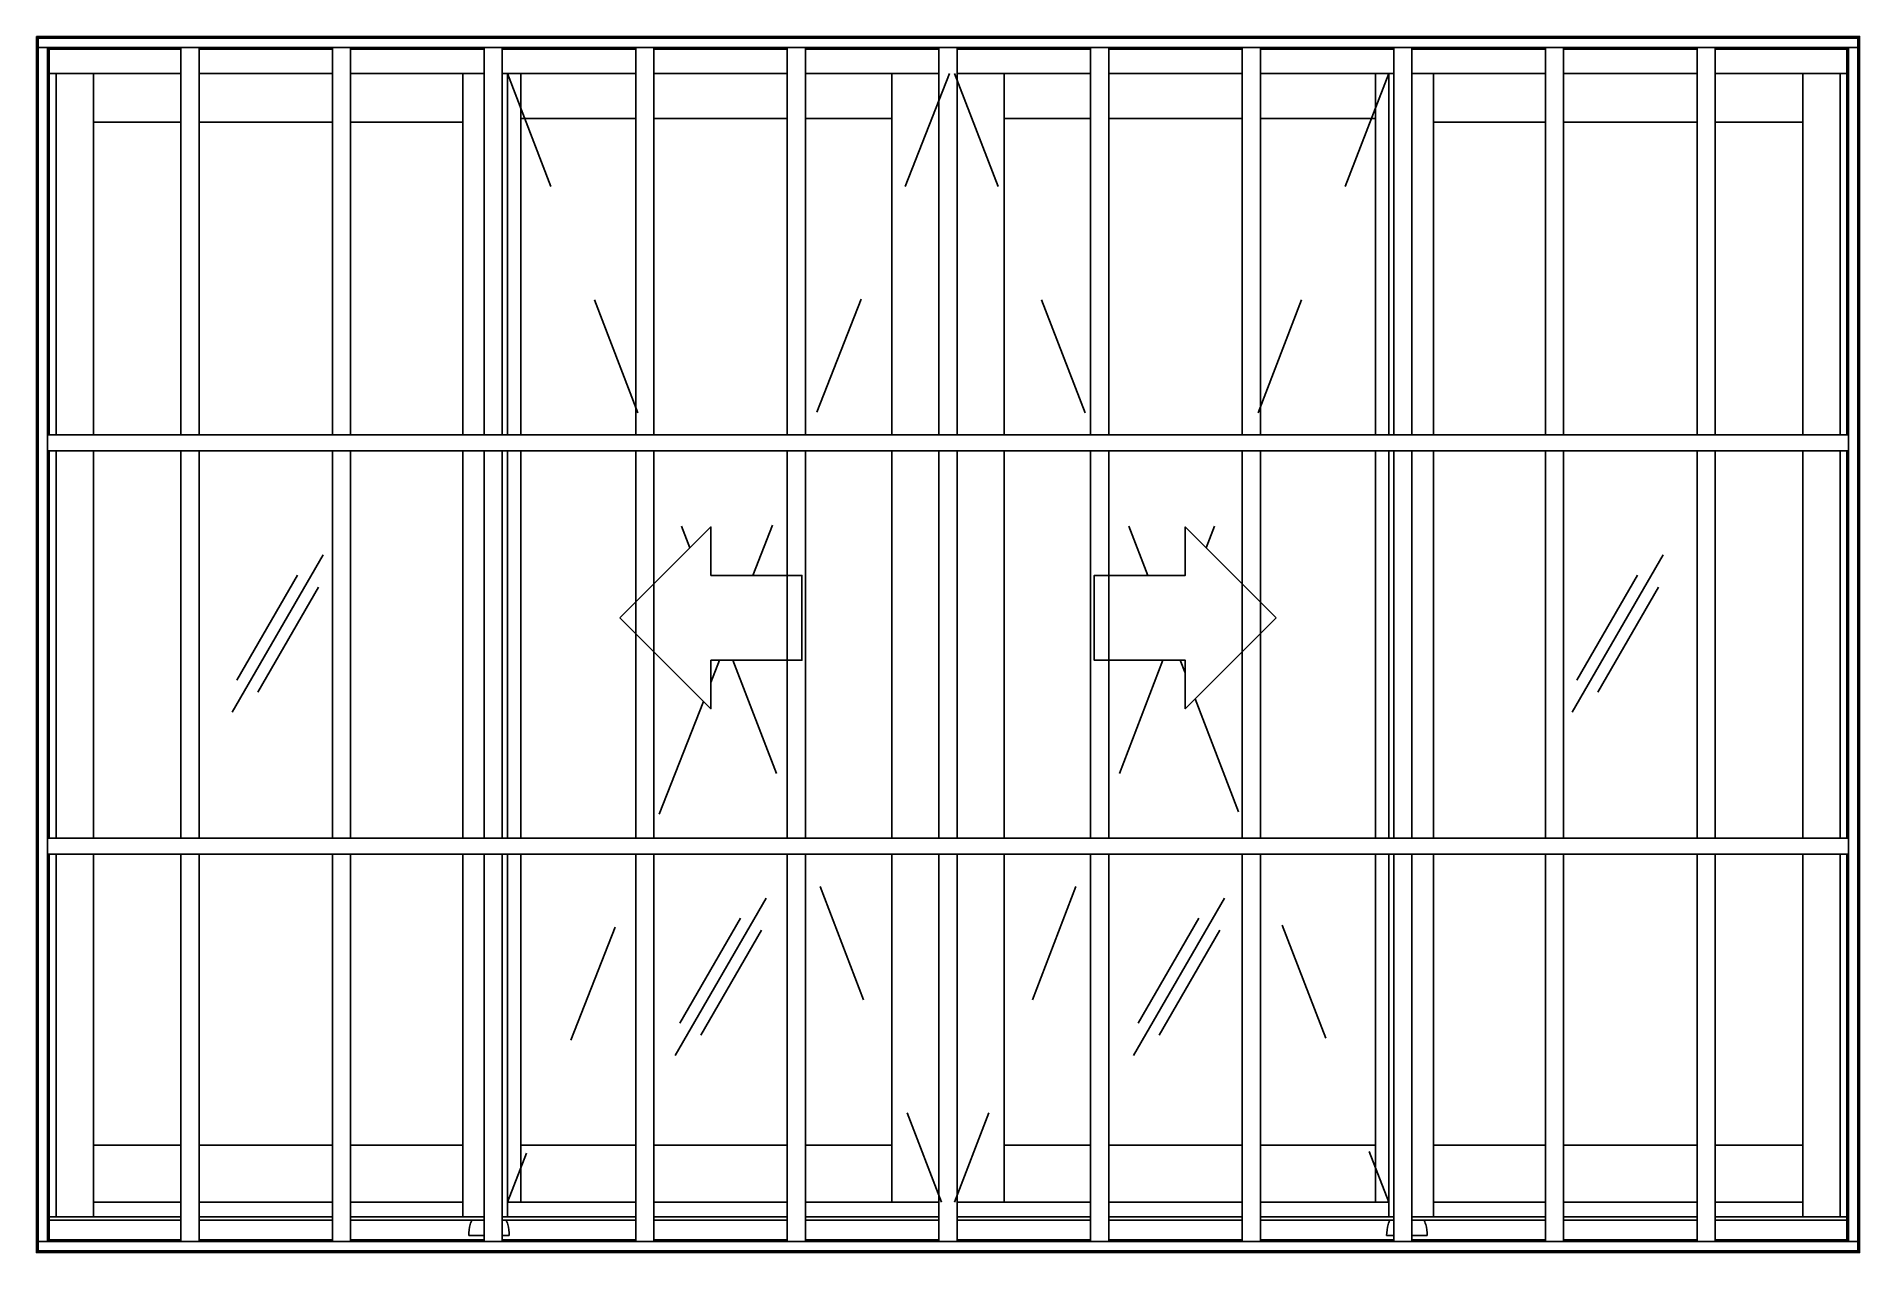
# Model space of a CAD drawing. Header units: millimetres. Extents: x 213.56 to 215.06, y 1050.05 to 1051.06.
import ezdxf

# ---------------------------------------------------------------- set-up
doc = ezdxf.new("R2010")
doc.units = ezdxf.units.MM
doc.header["$LTSCALE"] = 0.5
doc.linetypes.add('HIDDEN2', pattern=[0.1875, 0.125, -0.0625])
doc.layers.add('Gravia_Janelas', color=1, linetype='Continuous')
doc.layers.add('Gravia_Janelas_hidden2', color=1, linetype='HIDDEN2')

msp = doc.modelspace()

# ---------------------------------------------------------------- linework, layer by layer
at = {"layer": 'Gravia_Janelas'}
for p, q in [((215.0628, 1051.0566), (213.5613, 1051.0566)), ((213.5613, 1051.0566), (213.5613, 1050.0627)), ((213.5628, 1051.0565), (213.5628, 1051.0566)), ((213.5628, 1051.0565), (213.5628, 1051.0558)), ((213.5628, 1051.0556), (213.5628, 1051.0558)), ((213.5628, 1051.0556), (213.5628, 1051.0551)), ((213.5628, 1051.0547), (213.5628, 1051.0551)), ((215.0628, 1051.0551), (213.5628, 1051.0551)), ((213.5628, 1051.0547), (213.5628, 1051.048)), ((213.5628, 1051.0475), (213.5628, 1051.048)), ((215.0628, 1051.0566), (215.0628, 1051.0565)), ((215.0628, 1051.0558), (215.0628, 1051.0565)), ((215.0628, 1051.0558), (215.0628, 1051.0556)), ((215.0628, 1051.0551), (215.0628, 1051.0556)), ((215.0628, 1051.0551), (215.0628, 1051.0547)), ((215.0628, 1051.048), (215.0628, 1051.0547)), ((215.0628, 1051.048), (215.0628, 1051.0475)), ((213.5613, 1051.0475), (213.5614, 1051.0475)), ((213.5621, 1051.0475), (213.5614, 1051.0475)), ((213.5621, 1051.0475), (213.5623, 1051.0475)), ((213.5628, 1051.0475), (213.5623, 1051.0475)), ((213.5628, 1051.0475), (213.5628, 1050.0627)), ((213.5628, 1051.0475), (213.5632, 1051.0475)), ((213.5699, 1051.0475), (213.5632, 1051.0475)), ((213.5699, 1051.0475), (213.5704, 1051.0475)), ((215.0552, 1051.0475), (213.5704, 1051.0475)), ((213.5704, 1051.0475), (213.5704, 1050.0627)), ((213.5718, 1051.0475), (213.5718, 1051.0465)), ((213.5718, 1051.0461), (213.5718, 1051.0465)), ((213.6803, 1051.0461), (213.5718, 1051.0461)), ((213.5718, 1051.0461), (213.5718, 1050.7281)), ((213.6803, 1051.0475), (213.6803, 1050.7281)), ((213.6953, 1051.0475), (213.6953, 1050.7281)), ((213.8053, 1051.0461), (213.6953, 1051.0461)), ((213.8053, 1051.0475), (213.8053, 1050.7281)), ((213.8203, 1051.0475), (213.8203, 1050.7281)), ((213.9303, 1051.0461), (213.8203, 1051.0461)), ((213.9303, 1051.0475), (213.9303, 1050.7281)), ((213.9453, 1051.0475), (213.9453, 1050.7281)), ((214.0553, 1051.0461), (213.9453, 1051.0461)), ((214.0553, 1051.0475), (214.0553, 1050.7281)), ((214.0703, 1051.0475), (214.0703, 1050.7281)), ((214.1803, 1051.0461), (214.0703, 1051.0461)), ((214.1803, 1051.0475), (214.1803, 1050.7281)), ((214.1953, 1051.0475), (214.1953, 1050.7281)), ((214.3053, 1051.0461), (214.1953, 1051.0461)), ((214.3053, 1051.0475), (214.3053, 1050.7281)), ((214.3203, 1051.0475), (214.3203, 1050.7281)), ((214.4303, 1051.0461), (214.3203, 1051.0461)), ((214.4303, 1051.0475), (214.4303, 1050.7281)), ((214.4453, 1051.0475), (214.4453, 1050.7281)), ((214.5553, 1051.0461), (214.4453, 1051.0461)), ((214.5553, 1051.0475), (214.5553, 1050.7281)), ((214.5703, 1051.0475), (214.5703, 1050.7281)), ((214.6803, 1051.0461), (214.5703, 1051.0461)), ((214.6803, 1051.0475), (214.6803, 1050.7281)), ((214.6953, 1051.0475), (214.6953, 1050.7281)), ((214.8053, 1051.0461), (214.6953, 1051.0461)), ((214.8053, 1051.0475), (214.8053, 1050.7281)), ((214.8203, 1051.0475), (214.8203, 1050.7281)), ((214.9303, 1051.0461), (214.8203, 1051.0461)), ((214.9303, 1051.0475), (214.9303, 1050.7281)), ((214.9453, 1051.0475), (214.9453, 1050.7281)), ((215.0538, 1051.0461), (214.9453, 1051.0461)), ((215.0538, 1051.0465), (215.0538, 1051.0475)), ((215.0538, 1051.0465), (215.0538, 1051.0461)), ((215.0538, 1051.0461), (215.0538, 1050.7281)), ((215.0552, 1051.0475), (215.0552, 1050.0627)), ((215.0557, 1051.0475), (215.0552, 1051.0475)), ((215.0557, 1051.0475), (215.0624, 1051.0475)), ((215.0628, 1051.0475), (215.0624, 1051.0475)), ((215.0628, 1051.0475), (215.0628, 1050.0627)), ((215.0628, 1051.0475), (215.0632, 1051.0475)), ((215.0635, 1051.0475), (215.0632, 1051.0475)), ((215.0635, 1051.0475), (215.0642, 1051.0475)), ((215.0643, 1051.0475), (215.0642, 1051.0475)), ((215.0643, 1051.0475), (215.0643, 1050.0627)), ((213.5718, 1051.0261), (213.6803, 1051.0261)), ((213.5774, 1050.7281), (213.5774, 1051.0261)), ((213.6082, 1050.997), (213.6082, 1051.0261)), ((213.6953, 1051.0261), (213.8053, 1051.0261)), ((213.8203, 1051.0261), (213.9303, 1051.0261)), ((213.9127, 1050.997), (213.9127, 1051.0261)), ((213.9453, 1051.0261), (214.0553, 1051.0261)), ((213.9495, 1050.7281), (213.9495, 1051.0261)), ((213.9605, 1051), (213.9605, 1051.0261)), ((214.0703, 1051.0261), (214.1803, 1051.0261)), ((214.1953, 1051.0261), (214.3053, 1051.0261)), ((214.2666, 1051), (214.2666, 1051.0261)), ((214.3203, 1051.0261), (214.4303, 1051.0261)), ((214.359, 1051.0261), (214.359, 1051)), ((214.4453, 1051.0261), (214.5553, 1051.0261)), ((214.5703, 1051.0261), (214.6803, 1051.0261)), ((214.6651, 1051.0261), (214.6651, 1051)), ((214.6761, 1050.7281), (214.6761, 1051.0261)), ((214.6953, 1051.0261), (214.8053, 1051.0261)), ((214.7129, 1050.997), (214.7129, 1051.0261)), ((214.8203, 1051.0261), (214.9303, 1051.0261)), ((214.9453, 1051.0261), (215.0538, 1051.0261)), ((215.0174, 1051.0261), (215.0174, 1050.997)), ((215.0482, 1051.0261), (215.0482, 1050.7281)), ((213.6082, 1050.9964), (213.6082, 1050.997)), ((213.6082, 1050.9964), (213.6082, 1050.9863)), ((213.9127, 1050.997), (213.9127, 1050.9964)), ((213.9127, 1050.9863), (213.9127, 1050.9964)), ((213.9605, 1050.9994), (213.9605, 1051)), ((213.9605, 1050.9994), (213.9605, 1050.9893)), ((213.9605, 1050.989), (213.9605, 1050.9893)), ((213.9605, 1050.7281), (213.9605, 1050.989)), ((214.0553, 1050.989), (213.9605, 1050.989)), ((214.1803, 1050.989), (214.0703, 1050.989)), ((214.2666, 1050.989), (214.1953, 1050.989)), ((214.2666, 1051), (214.2666, 1050.9994)), ((214.2666, 1050.9893), (214.2666, 1050.9994)), ((214.2666, 1050.9893), (214.2666, 1050.989)), ((214.2666, 1050.7281), (214.2666, 1050.989)), ((214.359, 1050.9994), (214.359, 1051)), ((214.359, 1050.9994), (214.359, 1050.9893)), ((214.359, 1050.989), (214.359, 1050.9893)), ((214.4303, 1050.989), (214.359, 1050.989)), ((214.359, 1050.989), (214.359, 1050.7281)), ((214.5553, 1050.989), (214.4453, 1050.989)), ((214.6651, 1050.989), (214.5703, 1050.989)), ((214.6651, 1051), (214.6651, 1050.9994)), ((214.6651, 1050.9893), (214.6651, 1050.9994)), ((214.6651, 1050.9893), (214.6651, 1050.989)), ((214.6651, 1050.989), (214.6651, 1050.7281)), ((214.7129, 1050.9964), (214.7129, 1050.997)), ((214.7129, 1050.9964), (214.7129, 1050.9863)), ((215.0174, 1050.997), (215.0174, 1050.9964)), ((215.0174, 1050.9863), (215.0174, 1050.9964)), ((213.6082, 1050.986), (213.6082, 1050.9863)), ((213.6082, 1050.7281), (213.6082, 1050.986)), ((213.6803, 1050.986), (213.6082, 1050.986)), ((213.8053, 1050.986), (213.6953, 1050.986)), ((213.9127, 1050.986), (213.8203, 1050.986)), ((213.9127, 1050.9863), (213.9127, 1050.986)), ((213.9127, 1050.7281), (213.9127, 1050.986)), ((214.7129, 1050.986), (214.7129, 1050.9863)), ((214.8053, 1050.986), (214.7129, 1050.986)), ((214.7129, 1050.7281), (214.7129, 1050.986)), ((214.9303, 1050.986), (214.8203, 1050.986)), ((215.0174, 1050.986), (214.9453, 1050.986)), ((215.0174, 1050.9863), (215.0174, 1050.986)), ((215.0174, 1050.986), (215.0174, 1050.7281)), ((215.0552, 1050.7281), (213.5704, 1050.7281)), ((213.5704, 1050.7149), (215.0552, 1050.7149)), ((213.5718, 1050.7149), (213.5718, 1050.3953)), ((213.5774, 1050.3953), (213.5774, 1050.7149)), ((213.6082, 1050.3953), (213.6082, 1050.7149)), ((213.6803, 1050.7149), (213.6803, 1050.3953)), ((213.6953, 1050.7149), (213.6953, 1050.3953)), ((213.8053, 1050.7149), (213.8053, 1050.3953)), ((213.8203, 1050.7149), (213.8203, 1050.3953)), ((213.9127, 1050.3953), (213.9127, 1050.7149)), ((213.9303, 1050.7149), (213.9303, 1050.3953)), ((213.9453, 1050.7149), (213.9453, 1050.3953)), ((213.9495, 1050.3953), (213.9495, 1050.7149)), ((213.9605, 1050.3953), (213.9605, 1050.7149)), ((214.0553, 1050.7149), (214.0553, 1050.3953)), ((214.0703, 1050.7149), (214.0703, 1050.3953)), ((214.1803, 1050.7149), (214.1803, 1050.3953)), ((214.1953, 1050.7149), (214.1953, 1050.3953)), ((214.2666, 1050.3953), (214.2666, 1050.7149)), ((214.3053, 1050.7149), (214.3053, 1050.3953)), ((214.3203, 1050.7149), (214.3203, 1050.3953)), ((214.359, 1050.7149), (214.359, 1050.3953)), ((214.4303, 1050.7149), (214.4303, 1050.3953)), ((214.4453, 1050.7149), (214.4453, 1050.3953)), ((214.5553, 1050.7149), (214.5553, 1050.3953)), ((214.5703, 1050.7149), (214.5703, 1050.3953)), ((214.6651, 1050.7149), (214.6651, 1050.3953)), ((214.6761, 1050.3953), (214.6761, 1050.7149)), ((214.6803, 1050.7149), (214.6803, 1050.3953)), ((214.6953, 1050.7149), (214.6953, 1050.3953)), ((214.7129, 1050.3953), (214.7129, 1050.7149)), ((214.8053, 1050.7149), (214.8053, 1050.3953)), ((214.8203, 1050.7149), (214.8203, 1050.3953)), ((214.9303, 1050.7149), (214.9303, 1050.3953)), ((214.9453, 1050.7149), (214.9453, 1050.3953)), ((215.0174, 1050.7149), (215.0174, 1050.3953)), ((215.0482, 1050.7149), (215.0482, 1050.3953)), ((215.0538, 1050.7149), (215.0538, 1050.3953)), ((213.7226, 1050.4992), (213.7976, 1050.6291)), ((214.8273, 1050.4992), (214.9023, 1050.6291)), ((213.7264, 1050.5258), (213.7764, 1050.6124)), ((214.8311, 1050.5258), (214.8811, 1050.6124)), ((213.7437, 1050.5158), (213.7937, 1050.6024)), ((214.8484, 1050.5158), (214.8984, 1050.6024)), ((214.1245, 1050.5421), (214.1173, 1050.5238)), ((214.5043, 1050.5421), (214.5083, 1050.5317)), ((215.0552, 1050.3953), (213.5704, 1050.3953)), ((213.5704, 1050.3821), (215.0552, 1050.3821)), ((213.5718, 1050.3821), (213.5718, 1050.0641)), ((213.5774, 1050.0832), (213.5774, 1050.3821)), ((213.6082, 1050.1423), (213.6082, 1050.3821)), ((213.6803, 1050.3821), (213.6803, 1050.0627)), ((213.6953, 1050.3821), (213.6953, 1050.0627)), ((213.8053, 1050.3821), (213.8053, 1050.0627)), ((213.8203, 1050.3821), (213.8203, 1050.0627)), ((213.9127, 1050.1423), (213.9127, 1050.3821)), ((213.9303, 1050.3821), (213.9303, 1050.0627)), ((213.9453, 1050.3821), (213.9453, 1050.0627)), ((213.9495, 1050.0832), (213.9495, 1050.3821)), ((213.9605, 1050.1423), (213.9605, 1050.3821)), ((214.0553, 1050.3821), (214.0553, 1050.0627)), ((214.0703, 1050.3821), (214.0703, 1050.0627)), ((214.1803, 1050.3821), (214.1803, 1050.0627)), ((214.1953, 1050.3821), (214.1953, 1050.0627)), ((214.2666, 1050.1423), (214.2666, 1050.3821)), ((214.3053, 1050.3821), (214.3053, 1050.0627)), ((214.3203, 1050.3821), (214.3203, 1050.0627)), ((214.359, 1050.3821), (214.359, 1050.1423)), ((214.4303, 1050.3821), (214.4303, 1050.0627)), ((214.4453, 1050.3821), (214.4453, 1050.0627)), ((214.5553, 1050.3821), (214.5553, 1050.0627)), ((214.5703, 1050.3821), (214.5703, 1050.0627)), ((214.6651, 1050.3821), (214.6651, 1050.1423)), ((214.6761, 1050.0832), (214.6761, 1050.3821)), ((214.6803, 1050.3821), (214.6803, 1050.0627)), ((214.6953, 1050.3821), (214.6953, 1050.0627)), ((214.7129, 1050.1423), (214.7129, 1050.3821)), ((214.8053, 1050.3821), (214.8053, 1050.0627)), ((214.8203, 1050.3821), (214.8203, 1050.0627)), ((214.9303, 1050.3821), (214.9303, 1050.0627)), ((214.9453, 1050.3821), (214.9453, 1050.0627)), ((215.0174, 1050.3821), (215.0174, 1050.1423)), ((215.0482, 1050.3821), (215.0482, 1050.0832)), ((215.0538, 1050.3821), (215.0538, 1050.0641)), ((214.0878, 1050.2161), (214.1628, 1050.346)), ((214.4658, 1050.2161), (214.5408, 1050.346)), ((214.0916, 1050.2428), (214.1416, 1050.3294)), ((214.4696, 1050.2428), (214.5196, 1050.3294)), ((214.1089, 1050.2328), (214.1589, 1050.3194)), ((214.4869, 1050.2328), (214.5369, 1050.3194)), ((213.6082, 1050.142), (213.6082, 1050.1423)), ((213.6082, 1050.1423), (213.6803, 1050.1423)), ((213.6082, 1050.142), (213.6082, 1050.132)), ((213.6082, 1050.1313), (213.6082, 1050.132)), ((213.6082, 1050.0832), (213.6082, 1050.1313)), ((213.6953, 1050.1423), (213.8053, 1050.1423)), ((213.8203, 1050.1423), (213.9127, 1050.1423)), ((213.9127, 1050.1423), (213.9127, 1050.142)), ((213.9127, 1050.132), (213.9127, 1050.142)), ((213.9127, 1050.132), (213.9127, 1050.1313)), ((213.9127, 1050.0832), (213.9127, 1050.1313)), ((213.9605, 1050.142), (213.9605, 1050.1423)), ((213.9605, 1050.1423), (214.0553, 1050.1423)), ((213.9605, 1050.142), (213.9605, 1050.132)), ((213.9605, 1050.1313), (213.9605, 1050.132)), ((213.9605, 1050.0952), (213.9605, 1050.1313)), ((214.0703, 1050.1423), (214.1803, 1050.1423)), ((214.1953, 1050.1423), (214.2666, 1050.1423)), ((214.2666, 1050.1423), (214.2666, 1050.142)), ((214.2666, 1050.132), (214.2666, 1050.142)), ((214.2666, 1050.132), (214.2666, 1050.1313)), ((214.2666, 1050.0952), (214.2666, 1050.1313)), ((214.359, 1050.142), (214.359, 1050.1423)), ((214.359, 1050.1423), (214.4303, 1050.1423)), ((214.359, 1050.142), (214.359, 1050.132)), ((214.359, 1050.1313), (214.359, 1050.132)), ((214.359, 1050.1313), (214.359, 1050.0952)), ((214.4453, 1050.1423), (214.5553, 1050.1423)), ((214.5703, 1050.1423), (214.6651, 1050.1423)), ((214.6651, 1050.1423), (214.6651, 1050.142)), ((214.6651, 1050.132), (214.6651, 1050.142)), ((214.6651, 1050.132), (214.6651, 1050.1313)), ((214.6651, 1050.1313), (214.6651, 1050.0952)), ((214.7129, 1050.142), (214.7129, 1050.1423)), ((214.7129, 1050.1423), (214.8053, 1050.1423)), ((214.7129, 1050.142), (214.7129, 1050.132)), ((214.7129, 1050.1313), (214.7129, 1050.132)), ((214.7129, 1050.0832), (214.7129, 1050.1313)), ((214.8203, 1050.1423), (214.9303, 1050.1423)), ((214.9453, 1050.1423), (215.0174, 1050.1423)), ((215.0174, 1050.1423), (215.0174, 1050.142)), ((215.0174, 1050.132), (215.0174, 1050.142)), ((215.0174, 1050.132), (215.0174, 1050.1313)), ((215.0174, 1050.1313), (215.0174, 1050.0832)), ((213.6082, 1050.0952), (213.6803, 1050.0952)), ((213.6953, 1050.0952), (213.8053, 1050.0952)), ((213.8203, 1050.0952), (213.9127, 1050.0952)), ((213.9495, 1050.0952), (213.9602, 1050.0952)), ((213.9605, 1050.0952), (213.9602, 1050.0952)), ((213.9605, 1050.0952), (214.0553, 1050.0952)), ((214.0703, 1050.0952), (214.1803, 1050.0952)), ((214.1953, 1050.0952), (214.2666, 1050.0952)), ((214.2669, 1050.0952), (214.2666, 1050.0952)), ((214.2669, 1050.0952), (214.3045, 1050.0952)), ((214.3045, 1050.0952), (214.3051, 1050.0952)), ((214.3053, 1050.0952), (214.3051, 1050.0952)), ((214.3203, 1050.0952), (214.3587, 1050.0952)), ((214.359, 1050.0952), (214.3587, 1050.0952)), ((214.359, 1050.0952), (214.4303, 1050.0952)), ((214.4453, 1050.0952), (214.5553, 1050.0952)), ((214.5703, 1050.0952), (214.6651, 1050.0952)), ((214.6654, 1050.0952), (214.6651, 1050.0952)), ((214.6654, 1050.0952), (214.6761, 1050.0952)), ((214.7129, 1050.0952), (214.8053, 1050.0952)), ((214.8203, 1050.0952), (214.9303, 1050.0952)), ((214.9453, 1050.0952), (215.0174, 1050.0952)), ((213.5718, 1050.0832), (213.6803, 1050.0832)), ((213.5718, 1050.0803), (213.6803, 1050.0803)), ((213.6953, 1050.0832), (213.8053, 1050.0832)), ((213.6953, 1050.0803), (213.8053, 1050.0803)), ((213.8203, 1050.0832), (213.9303, 1050.0832)), ((213.8203, 1050.0803), (213.9303, 1050.0803)), ((213.9453, 1050.0832), (214.0553, 1050.0832)), ((213.9453, 1050.0803), (214.0553, 1050.0803)), ((214.0703, 1050.0832), (214.1803, 1050.0832)), ((214.0703, 1050.0803), (214.1803, 1050.0803)), ((214.1953, 1050.0832), (214.3053, 1050.0832)), ((214.1953, 1050.0803), (214.3053, 1050.0803)), ((214.3203, 1050.0832), (214.4303, 1050.0832)), ((214.3203, 1050.0803), (214.4303, 1050.0803)), ((214.4453, 1050.0832), (214.5553, 1050.0832)), ((214.4453, 1050.0803), (214.5553, 1050.0803)), ((214.5703, 1050.0832), (214.6803, 1050.0832)), ((214.5703, 1050.0803), (214.6803, 1050.0803)), ((214.6953, 1050.0832), (214.8053, 1050.0832)), ((214.6953, 1050.0803), (214.8053, 1050.0803)), ((214.8203, 1050.0832), (214.9303, 1050.0832)), ((214.8203, 1050.0803), (214.9303, 1050.0803)), ((214.9453, 1050.0832), (215.0538, 1050.0832)), ((214.9453, 1050.0803), (215.0538, 1050.0803)), ((213.5614, 1050.0627), (213.5613, 1050.0627)), ((213.5614, 1050.0627), (213.5621, 1050.0627)), ((213.5623, 1050.0627), (213.5621, 1050.0627)), ((213.5623, 1050.0627), (213.5628, 1050.0627)), ((213.5628, 1050.0622), (213.5628, 1050.0627)), ((213.5632, 1050.0627), (213.5628, 1050.0627)), ((213.5628, 1050.0622), (213.5628, 1050.0555)), ((213.5632, 1050.0627), (213.5699, 1050.0627)), ((213.5704, 1050.0627), (213.5699, 1050.0627)), ((213.5704, 1050.0627), (215.0552, 1050.0627)), ((213.6803, 1050.0642), (213.5718, 1050.0642)), ((213.5718, 1050.0641), (213.6803, 1050.0641)), ((213.5718, 1050.0637), (213.5718, 1050.0641)), ((213.5718, 1050.0637), (213.5718, 1050.0627)), ((213.8053, 1050.0642), (213.6953, 1050.0642)), ((213.6953, 1050.0641), (213.8053, 1050.0641)), ((213.9303, 1050.0642), (213.8203, 1050.0642)), ((213.8203, 1050.0641), (213.9303, 1050.0641)), ((213.919, 1050.0677), (213.9176, 1050.0677)), ((213.919, 1050.0677), (213.9202, 1050.0677)), ((213.9303, 1050.0677), (213.9202, 1050.0677)), ((213.9486, 1050.0677), (213.9453, 1050.0677)), ((214.0553, 1050.0642), (213.9453, 1050.0642)), ((213.9453, 1050.0641), (214.0553, 1050.0641)), ((213.9486, 1050.0677), (213.9498, 1050.0677)), ((213.9511, 1050.0677), (213.9498, 1050.0677)), ((214.1803, 1050.0642), (214.0703, 1050.0642)), ((214.0703, 1050.0641), (214.1803, 1050.0641)), ((214.3053, 1050.0642), (214.1953, 1050.0642)), ((214.1953, 1050.0641), (214.3053, 1050.0641)), ((214.4303, 1050.0642), (214.3203, 1050.0642)), ((214.3203, 1050.0641), (214.4303, 1050.0641)), ((214.5553, 1050.0642), (214.4453, 1050.0642)), ((214.4453, 1050.0641), (214.5553, 1050.0641)), ((214.6803, 1050.0642), (214.5703, 1050.0642)), ((214.5703, 1050.0641), (214.6803, 1050.0641)), ((214.6758, 1050.0677), (214.6744, 1050.0677)), ((214.6758, 1050.0677), (214.677, 1050.0677)), ((214.6803, 1050.0677), (214.677, 1050.0677)), ((214.7054, 1050.0677), (214.6953, 1050.0677)), ((214.8053, 1050.0642), (214.6953, 1050.0642)), ((214.6953, 1050.0641), (214.8053, 1050.0641)), ((214.7054, 1050.0677), (214.7066, 1050.0677)), ((214.7079, 1050.0677), (214.7066, 1050.0677)), ((214.9303, 1050.0642), (214.8203, 1050.0642)), ((214.8203, 1050.0641), (214.9303, 1050.0641)), ((215.0538, 1050.0642), (214.9453, 1050.0642)), ((214.9453, 1050.0641), (215.0538, 1050.0641)), ((215.0538, 1050.0641), (215.0538, 1050.0637)), ((215.0538, 1050.0627), (215.0538, 1050.0637)), ((215.0552, 1050.0627), (215.0557, 1050.0627)), ((215.0624, 1050.0627), (215.0557, 1050.0627)), ((215.0624, 1050.0627), (215.0628, 1050.0627)), ((215.0628, 1050.0627), (215.0628, 1050.0622)), ((215.0632, 1050.0627), (215.0628, 1050.0627)), ((215.0628, 1050.0555), (215.0628, 1050.0622)), ((215.0632, 1050.0627), (215.0635, 1050.0627)), ((215.0642, 1050.0627), (215.0635, 1050.0627)), ((215.0642, 1050.0627), (215.0643, 1050.0627)), ((213.5628, 1050.0551), (213.5628, 1050.0555)), ((213.5628, 1050.0551), (215.0628, 1050.0551)), ((213.5628, 1050.0551), (213.5628, 1050.0547)), ((213.5628, 1050.0544), (213.5628, 1050.0547)), ((213.5628, 1050.0544), (213.5628, 1050.0538)), ((213.5628, 1050.0536), (213.5628, 1050.0538)), ((213.5628, 1050.0536), (215.0628, 1050.0536)), ((215.0628, 1050.0555), (215.0628, 1050.0551)), ((215.0628, 1050.0547), (215.0628, 1050.0551)), ((215.0628, 1050.0547), (215.0628, 1050.0544)), ((215.0628, 1050.0538), (215.0628, 1050.0544)), ((215.0628, 1050.0538), (215.0628, 1050.0536))]:
    msp.add_line(p, q, dxfattribs=at)
at = {"layer": 'Gravia_Janelas', "color": 2}
msp.add_lwpolyline([(213.5613, 1051.0566), (215.0643, 1051.0566), (215.0643, 1050.0536), (213.5613, 1050.0536)], close=True, dxfattribs=at)
at = {"layer": 'Gravia_Janelas'}
for points in [[(214.0423, 1050.5771), (214.1173, 1050.6521), (214.1173, 1050.6121), (214.1923, 1050.6121), (214.1923, 1050.5421), (214.1173, 1050.5421), (214.1173, 1050.5021), (214.0423, 1050.5771)], [(214.5833, 1050.5771), (214.5083, 1050.6521), (214.5083, 1050.6121), (214.4333, 1050.6121), (214.4333, 1050.5421), (214.5083, 1050.5421), (214.5083, 1050.5021), (214.5833, 1050.5771)]]:
    msp.add_lwpolyline(points, close=True, dxfattribs=at)
for points in [[(213.9196, 1050.0789), (213.9196, 1050.0789), (213.9196, 1050.0789), (213.9196, 1050.0789), (213.9196, 1050.0789), (213.9196, 1050.0789), (213.9196, 1050.0789), (213.9197, 1050.079), (213.9197, 1050.079), (213.9197, 1050.079), (213.9197, 1050.079), (213.9197, 1050.079), (213.9197, 1050.079), (213.9197, 1050.079), (213.9197, 1050.079), (213.9197, 1050.079), (213.9197, 1050.079), (213.9197, 1050.0791), (213.9197, 1050.0791), (213.9197, 1050.0791), (213.9197, 1050.0791), (213.9197, 1050.0791), (213.9197, 1050.0791), (213.9197, 1050.0791), (213.9197, 1050.0791)], [(213.9197, 1050.0791), (213.9197, 1050.0792), (213.9198, 1050.0793), (213.9198, 1050.0793), (213.9198, 1050.0794), (213.9199, 1050.0794), (213.9199, 1050.0795), (213.9199, 1050.0796), (213.92, 1050.0796), (213.92, 1050.0797), (213.9201, 1050.0797), (213.9201, 1050.0798), (213.9201, 1050.0798), (213.9202, 1050.0799), (213.9202, 1050.0799), (213.9202, 1050.08), (213.9203, 1050.08), (213.9203, 1050.08), (213.9204, 1050.0801), (213.9204, 1050.0801), (213.9205, 1050.0802), (213.9205, 1050.0802), (213.9205, 1050.0802), (213.9206, 1050.0803), (213.9206, 1050.0803)], [(213.9481, 1050.0803), (213.9482, 1050.0803), (213.9482, 1050.0802), (213.9482, 1050.0802), (213.9483, 1050.0802), (213.9483, 1050.0801), (213.9484, 1050.0801), (213.9484, 1050.08), (213.9485, 1050.08), (213.9485, 1050.08), (213.9485, 1050.0799), (213.9486, 1050.0799), (213.9486, 1050.0798), (213.9487, 1050.0798), (213.9487, 1050.0797), (213.9487, 1050.0797), (213.9488, 1050.0796), (213.9488, 1050.0796), (213.9488, 1050.0795), (213.9489, 1050.0794), (213.9489, 1050.0794), (213.9489, 1050.0793), (213.949, 1050.0793), (213.949, 1050.0792), (213.949, 1050.0791)], [(213.949, 1050.0791), (213.949, 1050.0791), (213.949, 1050.0791), (213.949, 1050.0791), (213.949, 1050.0791), (213.949, 1050.0791), (213.949, 1050.0791), (213.9491, 1050.0791), (213.9491, 1050.079), (213.9491, 1050.079), (213.9491, 1050.079), (213.9491, 1050.079), (213.9491, 1050.079), (213.9491, 1050.079), (213.9491, 1050.079), (213.9491, 1050.079), (213.9491, 1050.079), (213.9491, 1050.079), (213.9491, 1050.0789), (213.9491, 1050.0789), (213.9491, 1050.0789), (213.9491, 1050.0789), (213.9491, 1050.0789), (213.9491, 1050.0789), (213.9491, 1050.0789)], [(214.6764, 1050.0789), (214.6764, 1050.0789), (214.6764, 1050.0789), (214.6764, 1050.0789), (214.6764, 1050.0789), (214.6764, 1050.0789), (214.6764, 1050.0789), (214.6765, 1050.079), (214.6765, 1050.079), (214.6765, 1050.079), (214.6765, 1050.079), (214.6765, 1050.079), (214.6765, 1050.079), (214.6765, 1050.079), (214.6765, 1050.079), (214.6765, 1050.079), (214.6765, 1050.079), (214.6765, 1050.0791), (214.6765, 1050.0791), (214.6765, 1050.0791), (214.6765, 1050.0791), (214.6765, 1050.0791), (214.6765, 1050.0791), (214.6765, 1050.0791), (214.6765, 1050.0791)], [(214.6765, 1050.0791), (214.6765, 1050.0792), (214.6766, 1050.0793), (214.6766, 1050.0793), (214.6766, 1050.0794), (214.6767, 1050.0794), (214.6767, 1050.0795), (214.6767, 1050.0796), (214.6768, 1050.0796), (214.6768, 1050.0797), (214.6769, 1050.0797), (214.6769, 1050.0798), (214.6769, 1050.0798), (214.677, 1050.0799), (214.677, 1050.0799), (214.677, 1050.08), (214.6771, 1050.08), (214.6771, 1050.08), (214.6772, 1050.0801), (214.6772, 1050.0801), (214.6773, 1050.0802), (214.6773, 1050.0802), (214.6773, 1050.0802), (214.6774, 1050.0803), (214.6774, 1050.0803)], [(214.7049, 1050.0803), (214.705, 1050.0803), (214.705, 1050.0802), (214.705, 1050.0802), (214.7051, 1050.0802), (214.7051, 1050.0801), (214.7052, 1050.0801), (214.7052, 1050.08), (214.7053, 1050.08), (214.7053, 1050.08), (214.7053, 1050.0799), (214.7054, 1050.0799), (214.7054, 1050.0798), (214.7055, 1050.0798), (214.7055, 1050.0797), (214.7055, 1050.0797), (214.7056, 1050.0796), (214.7056, 1050.0796), (214.7056, 1050.0795), (214.7057, 1050.0794), (214.7057, 1050.0794), (214.7057, 1050.0793), (214.7058, 1050.0793), (214.7058, 1050.0792), (214.7058, 1050.0791)], [(214.7058, 1050.0791), (214.7058, 1050.0791), (214.7058, 1050.0791), (214.7058, 1050.0791), (214.7058, 1050.0791), (214.7058, 1050.0791), (214.7058, 1050.0791), (214.7059, 1050.0791), (214.7059, 1050.079), (214.7059, 1050.079), (214.7059, 1050.079), (214.7059, 1050.079), (214.7059, 1050.079), (214.7059, 1050.079), (214.7059, 1050.079), (214.7059, 1050.079), (214.7059, 1050.079), (214.7059, 1050.079), (214.7059, 1050.0789), (214.7059, 1050.0789), (214.7059, 1050.0789), (214.7059, 1050.0789), (214.7059, 1050.0789), (214.7059, 1050.0789), (214.7059, 1050.0789)]]:
    msp.add_lwpolyline(points, dxfattribs=at)
for centre, start, end in [((213.9496, 1050.0677), 163.6817, 180), ((213.9496, 1050.0677), 159.6191, 163.6817), ((213.9191, 1050.0677), 16.3183, 20.3809), ((213.9191, 1050.0677), 0, 16.3183), ((214.7064, 1050.0677), 163.6817, 180), ((214.7064, 1050.0677), 159.6191, 163.6817), ((214.6759, 1050.0677), 16.3183, 20.3809), ((214.6759, 1050.0677), 0, 16.3183)]:
    msp.add_arc(centre, 0.032, start, end, dxfattribs=at)
at = {"layer": 'Gravia_Janelas_hidden2'}
for p, q in [((213.9495, 1051.0261), (214.0999, 1050.6348)), ((214.314, 1051.0261), (214.1519, 1050.6121)), ((214.3182, 1051.0261), (214.4774, 1050.6121)), ((214.6761, 1051.0261), (214.5256, 1050.6348)), ((214.1355, 1050.5421), (214.3073, 1050.0952)), ((214.49, 1050.5421), (214.3182, 1050.0952)), ((214.1112, 1050.5082), (213.9495, 1050.0952)), ((214.5165, 1050.5104), (214.6761, 1050.0952))]:
    msp.add_line(p, q, dxfattribs=at)

doc.saveas('drawing.dxf')
